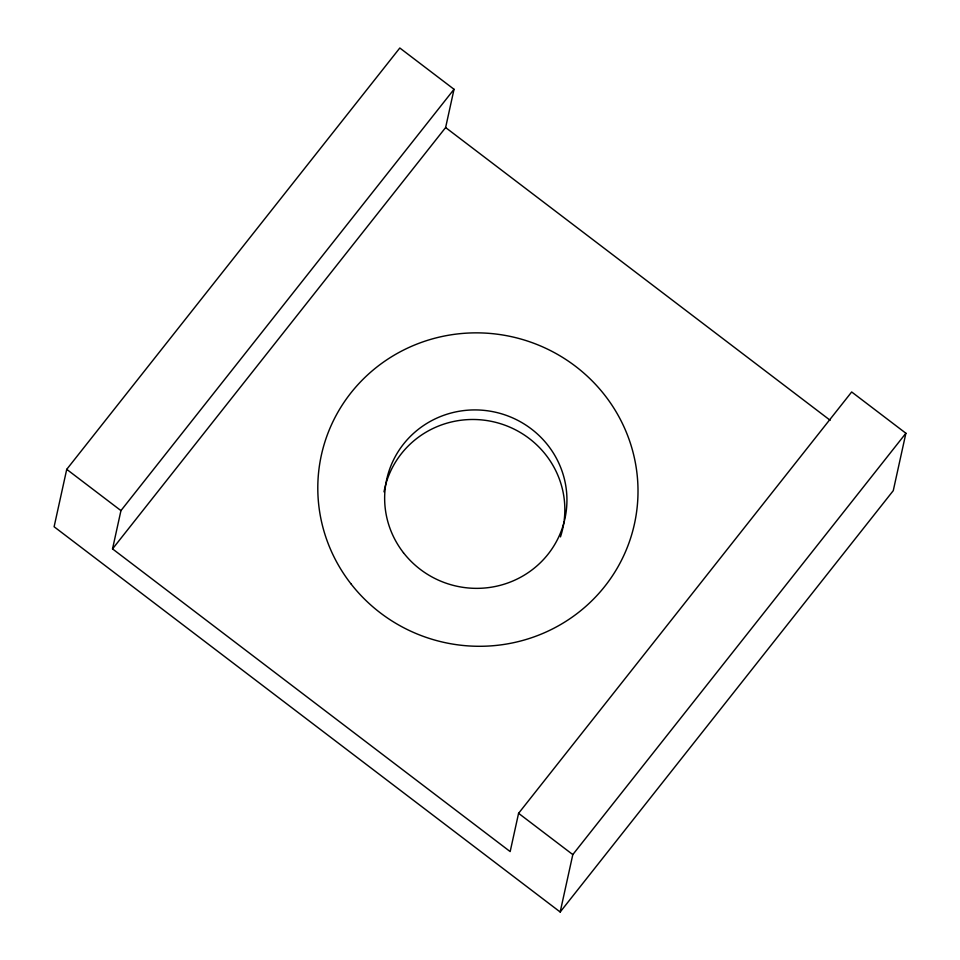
<?xml version="1.0" encoding="UTF-8"?>
<svg xmlns="http://www.w3.org/2000/svg" width="960" height="960" viewBox="0 0 960 960"><rect width="100%" height="100%" fill="white"/><g stroke="black" fill="none" stroke-linecap="round" stroke-linejoin="round"><path stroke-width="1.44" d="M66.732 469.344L54.108 526.752L560.184 912L893.268 490.656L905.892 433.248L851.676 391.968L518.58 813.312L510.168 851.58L112.536 548.892L120.948 510.612L454.032 89.28L399.816 48L66.732 469.344L120.948 510.612M112.536 548.892L445.62 127.548L454.032 89.28M560.184 912L572.808 854.592L905.892 433.248M445.62 127.548L830.16 420.276M518.58 813.312L572.808 854.592M384.012 491.856A91.248 89.124 12.4 0 1 487.092 420.588A91.248 89.124 12.4 0 1 564.24 519.828M564.06 521.256A91.248 89.124 12.4 0 1 560.46 536.892M403.452 552.72A91.248 89.124 12.4 0 0 559.992 534.12A91.248 89.124 12.4 0 0 463.92 410.568A91.248 89.124 12.4 0 0 403.452 552.72M350.844 583.692A160.272 156.54 12.4 0 0 625.8 551.016A160.272 156.54 12.4 0 0 457.056 333.996A160.272 156.54 12.4 0 0 350.844 583.692"/></g></svg>
